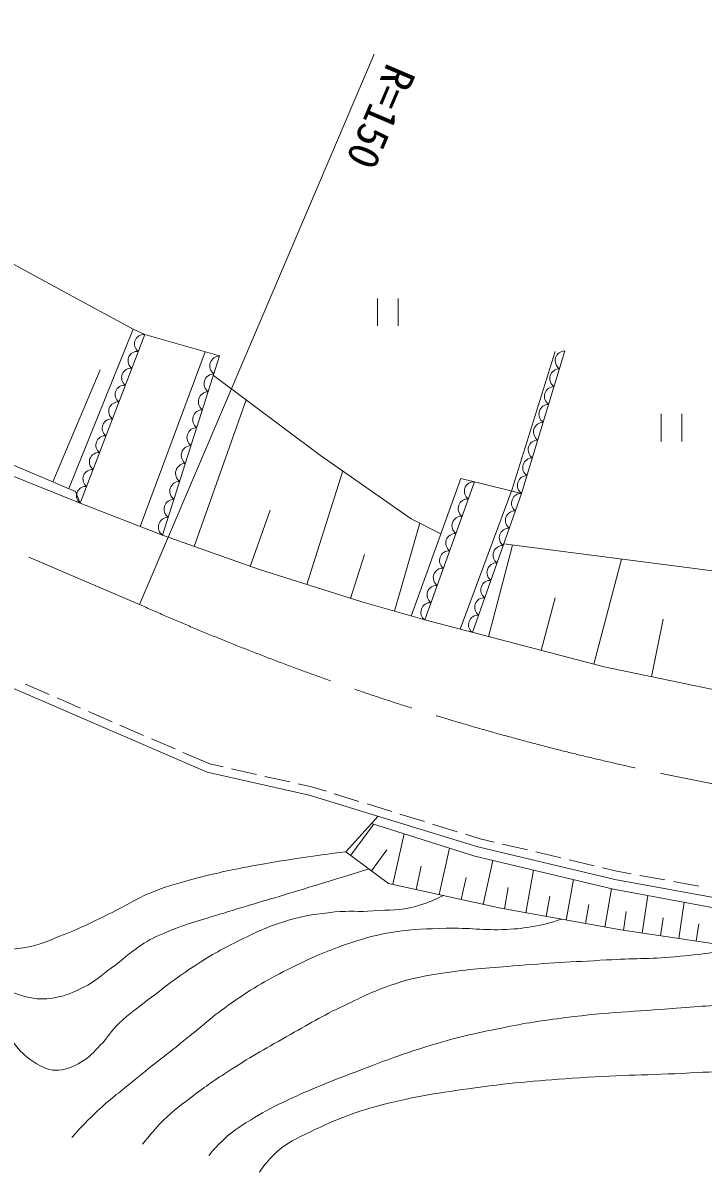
# Model space of a CAD drawing. Units: millimetres, scale not verified. Extents: x 40000 to 680000, y 20000 to 380000.
# Drawn here: x 360242 to 399902, y 235760 to 302768 of the extents above; entities that cross this region are included whole.
import ezdxf
from ezdxf.enums import TextEntityAlignment as Align

# ---------------------------------------------------------------- set-up
doc = ezdxf.new("R2010")
doc.units = ezdxf.units.MM
doc.header["$LTSCALE"] = 1000
doc.linetypes.add('CHAIN', pattern=[18.5, 12, -1.5, 3.5, -1.5])
for name, color, linetype, lineweight in [('M-BMK', 2, 'CHAIN', 13), ('M-STR-HTXT', 7, 'Continuous', 13), ('M-WORK', 1, 'Continuous', 13)]:
    doc.layers.add(name, color=color, linetype=linetype, lineweight=lineweight)
doc.styles.add('ＭＳ ゴシック', font='')
doc.styles.get('ＭＳ ゴシック').set_extended_font_data('MS Gothic')

msp = doc.modelspace()

# ---------------------------------------------------------------- linework, layer by layer
at = {"layer": 'M-BMK'}
msp.add_line((309535, 293392), (367033, 268857), dxfattribs=at)
msp.add_arc((428141, 405845), 150000, 245.9589, 322.69784, dxfattribs=at)
at = {"layer": 'M-STR-HTXT'}
msp.add_line((367033, 268857), (380730, 300955), dxfattribs=at)
at = {"layer": 'M-WORK'}
for p, q in [((310903, 296033), (363585, 274759)), ((362893, 286959), (358178, 289524)), ((363307, 275454), (336067, 286892)), ((366669, 284921), (362893, 286959)), ((380917, 286697), (380917, 285097)), ((382117, 285097), (382117, 286697)), ((366669, 284921), (362911, 275620)), ((367342, 284601), (366669, 284921)), ((367342, 284601), (363585, 274759)), ((371712, 283350), (367342, 284601)), ((370872, 283590), (367081, 273403)), ((388754, 275521), (391287, 283612)), ((371712, 283350), (368382, 272898)), ((361989, 276007), (364735, 282548)), ((371350, 282213), (377601, 277544)), ((370221, 272244), (373258, 280787)), ((397461, 279969), (397461, 278369)), ((398661, 278369), (398661, 279969)), ((377601, 277544), (382878, 273861)), ((376801, 270019), (378889, 276645)), ((385775, 276201), (382878, 268184)), ((386576, 276017), (385775, 276201)), ((363585, 274759), (363307, 275454)), ((386576, 276017), (383674, 267955)), ((385741, 267414), (388754, 275521)), ((389324, 275333), (386576, 276017)), ((363585, 274759), (368382, 272898)), ((373494, 271081), (374658, 274354)), ((381917, 268460), (383393, 273601)), ((382878, 273861), (384612, 272984)), ((368382, 272898), (373979, 270908)), ((387398, 266979), (388797, 272318)), ((402974, 270505), (388282, 272384)), ((379352, 269215), (380155, 271766)), ((393533, 265372), (395141, 271507)), ((373979, 270908), (380007, 269008)), ((380007, 269008), (383674, 267955)), ((390466, 266176), (391270, 269243)), ((370983, 259077), (350822, 267794)), ((383674, 267955), (394145, 265211)), ((396890, 264643), (397587, 268007)), ((394145, 265211), (401233, 263743)), ((361768, 263606), (360391, 264201)), ((363604, 262812), (362227, 263408)), ((365439, 262019), (364062, 262614)), ((367275, 261225), (365898, 261820)), ((369111, 260431), (367734, 261027)), ((371138, 259555), (369570, 260233)), ((371908, 259382), (371138, 259555)), ((376941, 257740), (370983, 259077)), ((373860, 258944), (372396, 259272)), ((375811, 258506), (374348, 258834)), ((377069, 258224), (376299, 258396)), ((377922, 257961), (377069, 258224)), ((386768, 254714), (376941, 257740)), ((379834, 257372), (378400, 257814)), ((381745, 256784), (380312, 257225)), ((380952, 256505), (379069, 254440)), ((379353, 254230), (380691, 256035)), ((386589, 254182), (380561, 256076)), ((383657, 256195), (382223, 256637)), ((385568, 255607), (384135, 256048)), ((381817, 252537), (382469, 255476)), ((386899, 255197), (386046, 255460)), ((384522, 251937), (385122, 254643)), ((394766, 252815), (386768, 254714)), ((387722, 255002), (386899, 255197)), ((389668, 254540), (388208, 254886)), ((379069, 254440), (381558, 252595)), ((380562, 253333), (381459, 254542)), ((394681, 252258), (386589, 254182)), ((391614, 254077), (390154, 254424)), ((393559, 253615), (392100, 253962)), ((383170, 252237), (383470, 253590)), ((387083, 251369), (387650, 253929)), ((389564, 250878), (390015, 253367)), ((394868, 253304), (394046, 253500)), ((395716, 253150), (394868, 253304)), ((385802, 251653), (386086, 252933)), ((391926, 250450), (392354, 252811)), ((404851, 250985), (394766, 252815)), ((397684, 252793), (396208, 253061)), ((399652, 252437), (398176, 252704)), ((381558, 252595), (388113, 251141)), ((388319, 251103), (388545, 252348)), ((394167, 250044), (394573, 252284)), ((404766, 250382), (394681, 252258)), ((390745, 250664), (390959, 251845)), ((393046, 250247), (393249, 251367)), ((396360, 249686), (396688, 251885)), ((398483, 249370), (398799, 251492)), ((388113, 251141), (395103, 249874)), ((395261, 249850), (395425, 250950)), ((397421, 249528), (397580, 250589)), ((399508, 249217), (399661, 250242)), ((395103, 249874), (400450, 249077))]:
    msp.add_line(p, q, dxfattribs=at)
msp.add_lwpolyline([(391846, 283640), (389324, 275333), (386457, 267226)], dxfattribs=at)
for centre, radius, start, end in [((367291, 284056), 547, 84.6809, 233.53433), ((366915, 283072), 547, 84.6809, 233.53433), ((391849, 283072), 568, 90.31685, 235.91398), ((371713, 282774), 576, 90.12005, 234.53303), ((366540, 282088), 547, 84.6809, 233.53433), ((371380, 281729), 576, 90.12005, 234.53303), ((391534, 282033), 568, 90.31685, 235.91398), ((366164, 281104), 547, 84.6809, 233.53433), ((391219, 280995), 568, 90.31685, 235.91398), ((371047, 280684), 576, 90.12005, 234.53303), ((365788, 280120), 547, 84.6809, 233.53433), ((370714, 279638), 576, 90.12005, 234.53303), ((390903, 279957), 568, 90.31685, 235.91398), ((365412, 279135), 547, 84.6809, 233.53433), ((390588, 278918), 568, 90.31685, 235.91398), ((370381, 278593), 576, 90.12005, 234.53303), ((365037, 278151), 547, 84.6809, 233.53433), ((370048, 277548), 576, 90.12005, 234.53303), ((390273, 277880), 568, 90.31685, 235.91398), ((364661, 277167), 547, 84.6809, 233.53433), ((369715, 276503), 576, 90.12005, 234.53303), ((389958, 276842), 568, 90.31685, 235.91398), ((364285, 276183), 547, 84.6809, 233.53433), ((389643, 275803), 568, 90.31685, 235.91398), ((363910, 275199), 547, 84.6809, 233.53433), ((369382, 275458), 576, 90.12005, 234.53303), ((386544, 275460), 558, 86.68317, 233.71474), ((369049, 274413), 576, 90.12005, 234.53303), ((386181, 274452), 558, 86.68317, 233.71474), ((389297, 274773), 561, 87.20499, 233.84196), ((388939, 273759), 561, 87.20499, 233.84196), ((368716, 273367), 576, 90.12005, 234.53303), ((385818, 273444), 558, 86.68317, 233.71474), ((385456, 272436), 558, 86.68317, 233.71474), ((388580, 272746), 561, 87.20499, 233.84196), ((388222, 271732), 561, 87.20499, 233.84196), ((385093, 271429), 558, 86.68317, 233.71474), ((384730, 270421), 558, 86.68317, 233.71474), ((387864, 270719), 561, 87.20499, 233.84196), ((387505, 269706), 561, 87.20499, 233.84196), ((384367, 269413), 558, 86.68317, 233.71474), ((384004, 268406), 558, 86.68317, 233.71474), ((387147, 268692), 561, 87.20499, 233.84196), ((386788, 267679), 561, 87.20499, 233.84196)]:
    msp.add_arc(centre, radius, start, end, dxfattribs=at)
for points, knots in [([(301458, 277797), (301833, 277216), (301930, 277048), (302216, 276558), (302778, 275597), (303027, 275023), (303519, 274025), (303999, 273053), (304175, 272462), (304697, 271513), (305077, 270822), (305238, 270374), (305802, 269824), (306249, 269389), (306608, 269259), (307189, 269032), (307809, 268789), (308191, 268753), (308846, 268636), (309599, 268501), (310031, 268482), (310796, 268438), (311974, 268370), (312638, 268418), (313819, 268427), (315256, 268438), (316061, 268491), (317498, 268500), (318569, 268507), (319172, 268562), (320240, 268479), (321136, 268410), (321647, 268390), (322523, 268188), (323207, 268030), (323570, 267859), (324211, 267572), (325381, 267050), (325982, 266643), (327088, 265998), (328239, 265328), (328878, 264943), (330007, 264237), (331623, 263225), (332517, 262641), (334114, 261599), (336848, 259817), (338322, 258732), (341083, 256992), (343473, 255486), (344841, 254688), (347275, 253255), (349111, 252174), (350145, 251576), (352013, 250550), (353547, 249707), (354484, 249378), (356000, 248501), (356768, 248057), (357132, 247698), (357908, 247266), (358867, 246732), (359341, 246239), (360409, 245984), (361039, 245833), (361429, 245809), (362067, 245921), (362763, 246044), (363140, 246212), (363771, 246531), (364468, 246884), (364783, 247211), (365413, 247673), (366084, 248164), (366407, 248512), (367102, 248971), (367658, 249338), (368004, 249493), (368618, 249752), (369882, 250286), (370640, 250452), (371949, 250863), (373525, 251357), (374418, 251603), (375999, 252082), (377730, 252606), (378272, 252773), (380428, 253433)], [0, 0, 0, 0, 1, 1, 1, 2, 2, 2, 3, 3, 3, 4, 4, 4, 5, 5, 5, 6, 6, 6, 7, 7, 7, 8, 8, 8, 9, 9, 9, 10, 10, 10, 11, 11, 11, 12, 12, 12, 13, 13, 13, 14, 14, 14, 15, 15, 15, 16, 16, 16, 17, 17, 17, 18, 18, 18, 19, 19, 19, 20, 20, 20, 21, 21, 21, 22, 22, 22, 23, 23, 23, 24, 24, 24, 25, 25, 25, 26, 26, 26, 27, 27, 27, 28, 28, 28, 29, 29, 29, 29]), ([(300633, 276205), (301045, 274614), (301181, 274096), (301721, 272814), (302275, 271500), (302543, 270701), (303441, 269593), (304085, 268799), (304562, 268425), (305443, 267905), (306318, 267388), (306902, 267267), (307882, 266998), (309101, 266663), (309812, 266559), (311072, 266450), (312562, 266322), (313406, 266458), (314902, 266450), (316155, 266444), (316862, 266540), (318108, 266419), (319090, 266324), (319638, 266211), (320594, 265966), (321666, 265690), (322269, 265517), (323283, 265074), (324663, 264472), (325398, 264049), (326708, 263308), (328820, 262111), (329953, 261353), (332024, 260086), (334425, 258619), (335681, 257645), (338154, 256302), (339498, 255573), (340306, 255271), (341672, 254583), (343496, 253662), (344532, 253168), (346300, 252143), (347981, 251168), (348848, 250498), (350506, 249485), (351616, 248807), (352233, 248418), (353383, 247812), (354005, 247485), (354393, 247382), (355009, 247046), (355838, 246594), (356263, 246271), (357027, 245717), (357771, 245177), (358152, 244825), (358840, 244216), (359730, 243428), (359978, 242671), (361014, 242089), (361480, 241827), (361794, 241655), (362327, 241698), (362864, 241742), (363159, 241897), (363625, 242167), (364131, 242460), (364337, 242740), (364751, 243152), (365217, 243617), (365366, 243983), (365845, 244435), (366468, 245022), (366870, 245290), (367550, 245811), (368612, 246624), (369198, 247096), (370317, 247828), (371297, 248468), (371877, 248783), (372929, 249297), (373989, 249816), (374591, 250117), (375727, 250439), (376760, 250731), (377365, 250813), (378433, 250924), (379302, 251013), (379797, 250921), (380669, 250986), (381636, 251058), (382205, 250990), (383139, 251252), (383795, 251436), (384059, 251538), (384766, 251883)], [0, 0, 0, 0, 1, 1, 1, 2, 2, 2, 3, 3, 3, 4, 4, 4, 5, 5, 5, 6, 6, 6, 7, 7, 7, 8, 8, 8, 9, 9, 9, 10, 10, 10, 11, 11, 11, 12, 12, 12, 13, 13, 13, 14, 14, 14, 15, 15, 15, 16, 16, 16, 17, 17, 17, 18, 18, 18, 19, 19, 19, 20, 20, 20, 21, 21, 21, 22, 22, 22, 23, 23, 23, 24, 24, 24, 25, 25, 25, 26, 26, 26, 27, 27, 27, 28, 28, 28, 29, 29, 29, 30, 30, 30, 31, 31, 31, 32, 32, 32, 32]), ([(308677, 270817), (310731, 270681), (311254, 270646), (312905, 270522), (314640, 270391), (315612, 270315), (317345, 270162), (319271, 269992), (320359, 269963), (322271, 269677), (323165, 269544), (323673, 269472), (324538, 269208), (325446, 268931), (325921, 268671), (326774, 268254), (328041, 267636), (328727, 267240), (329948, 266534), (331511, 265630), (332379, 265109), (333904, 264142), (335725, 262987), (336740, 262330), (338517, 261109), (340545, 259715), (341647, 258886), (343645, 257450), (345734, 255949), (346853, 255036), (348977, 253588), (350319, 252673), (351096, 252199), (352480, 251352), (353698, 250606), (354346, 250110), (355654, 249538), (356541, 249150), (357074, 248983), (358031, 248834), (358888, 248701), (359394, 248701), (360251, 248834), (361223, 248985), (361728, 249257), (362644, 249616), (363750, 250050), (364341, 250364), (365411, 250883), (366306, 251316), (366761, 251656), (367678, 252040), (368532, 252397), (369039, 252527), (369930, 252775), (371151, 253113), (371847, 253260), (373089, 253509), (374557, 253804), (375390, 253917), (376872, 254135), (377730, 254261), (378006, 254301), (379069, 254440)], [0, 0, 0, 0, 1, 1, 1, 2, 2, 2, 3, 3, 3, 4, 4, 4, 5, 5, 5, 6, 6, 6, 7, 7, 7, 8, 8, 8, 9, 9, 9, 10, 10, 10, 11, 11, 11, 12, 12, 12, 13, 13, 13, 14, 14, 14, 15, 15, 15, 16, 16, 16, 17, 17, 17, 18, 18, 18, 19, 19, 19, 20, 20, 20, 21, 21, 21, 21]), ([(363084, 237771), (363768, 238526), (363974, 238743), (364587, 239322), (365328, 240022), (365799, 240351), (366589, 240995), (367757, 241949), (368426, 242465), (369606, 243403), (370692, 244267), (371249, 244819), (372390, 245608), (373718, 246527), (374507, 246986), (375955, 247703), (377247, 248344), (377994, 248673), (379363, 249126), (380349, 249453), (380918, 249602), (381943, 249767), (383098, 249953), (383761, 249934), (384930, 249971), (386298, 250013), (387066, 249840), (388432, 249908), (389083, 249941), (389449, 249976), (390090, 250096), (390710, 250211), (390933, 250278), (391654, 250499)], [0, 0, 0, 0, 1, 1, 1, 2, 2, 2, 3, 3, 3, 4, 4, 4, 5, 5, 5, 6, 6, 6, 7, 7, 7, 8, 8, 8, 9, 9, 9, 10, 10, 10, 11, 11, 11, 11]), ([(367219, 237375), (367651, 237940), (367798, 238108), (368209, 238542), (368840, 239210), (369260, 239520), (369991, 240075), (370816, 240700), (371291, 241035), (372160, 241597), (373474, 242447), (374240, 242876), (375600, 243650), (376906, 244394), (377631, 244829), (378987, 245477), (380128, 246022), (380764, 246351), (381966, 246744), (383010, 247084), (383626, 247180), (384710, 247353), (386302, 247607), (387209, 247642), (388815, 247776), (390946, 247953), (392144, 248007), (394280, 248127), (395836, 248216), (396714, 248179), (398267, 248315), (399905, 248459), (400467, 248553), (402441, 248870)], [0, 0, 0, 0, 1, 1, 1, 2, 2, 2, 3, 3, 3, 4, 4, 4, 5, 5, 5, 6, 6, 6, 7, 7, 7, 8, 8, 8, 9, 9, 9, 10, 10, 10, 11, 11, 11, 11]), ([(371086, 236728), (371392, 237107), (371501, 237220), (371795, 237509), (372303, 238011), (372640, 238244), (373244, 238625), (373987, 239094), (374412, 239347), (375203, 239730), (376639, 240424), (377470, 240757), (378956, 241335), (380946, 242110), (382062, 242553), (384106, 243172), (385658, 243643), (386551, 243832), (388140, 244158), (389607, 244458), (390439, 244575), (391924, 244767), (394422, 245090), (395840, 245106), (398350, 245315), (399871, 245441), (400728, 245457), (402244, 245627), (403706, 245792), (404523, 245915), (405965, 246206), (407400, 246495), (408186, 246740), (409593, 247144), (410667, 247452), (411019, 247560), (412329, 247981)], [0, 0, 0, 0, 1, 1, 1, 2, 2, 2, 3, 3, 3, 4, 4, 4, 5, 5, 5, 6, 6, 6, 7, 7, 7, 8, 8, 8, 9, 9, 9, 10, 10, 10, 11, 11, 11, 12, 12, 12, 12]), ([(374037, 235760), (374363, 236239), (374507, 236402), (374866, 236760), (375475, 237368), (375937, 237589), (376711, 237964), (378388, 238777), (379363, 239202), (381168, 239669), (383260, 240210), (384468, 240376), (386609, 240669), (388983, 240994), (390325, 241087), (392715, 241256), (395230, 241433), (396647, 241403), (399165, 241537), (401209, 241646), (402358, 241662), (404395, 241865), (406328, 242059), (407404, 242230), (409321, 242546), (411604, 242921), (412860, 243260), (415137, 243671), (417890, 244169), (419438, 244410), (422197, 244868), (425026, 245337), (426615, 245572), (429444, 246040), (431278, 246344), (432324, 246422), (434135, 246838), (435615, 247178), (436128, 247323), (437883, 247863)], [0, 0, 0, 0, 1, 1, 1, 2, 2, 2, 3, 3, 3, 4, 4, 4, 5, 5, 5, 6, 6, 6, 7, 7, 7, 8, 8, 8, 9, 9, 9, 10, 10, 10, 11, 11, 11, 12, 12, 12, 13, 13, 13, 13])]:
    msp.add_open_spline(points, degree=3, knots=knots, dxfattribs=at)

# ---------------------------------------------------------------- texts
at = {"layer": 'M-STR-HTXT', "style": 'ＭＳ ゴシック'}
msp.add_text('R=150', height=1833, rotation=246.891, dxfattribs=at).set_placement((381118, 297287), align=Align.MIDDLE_CENTER)

doc.saveas('drawing.dxf')
